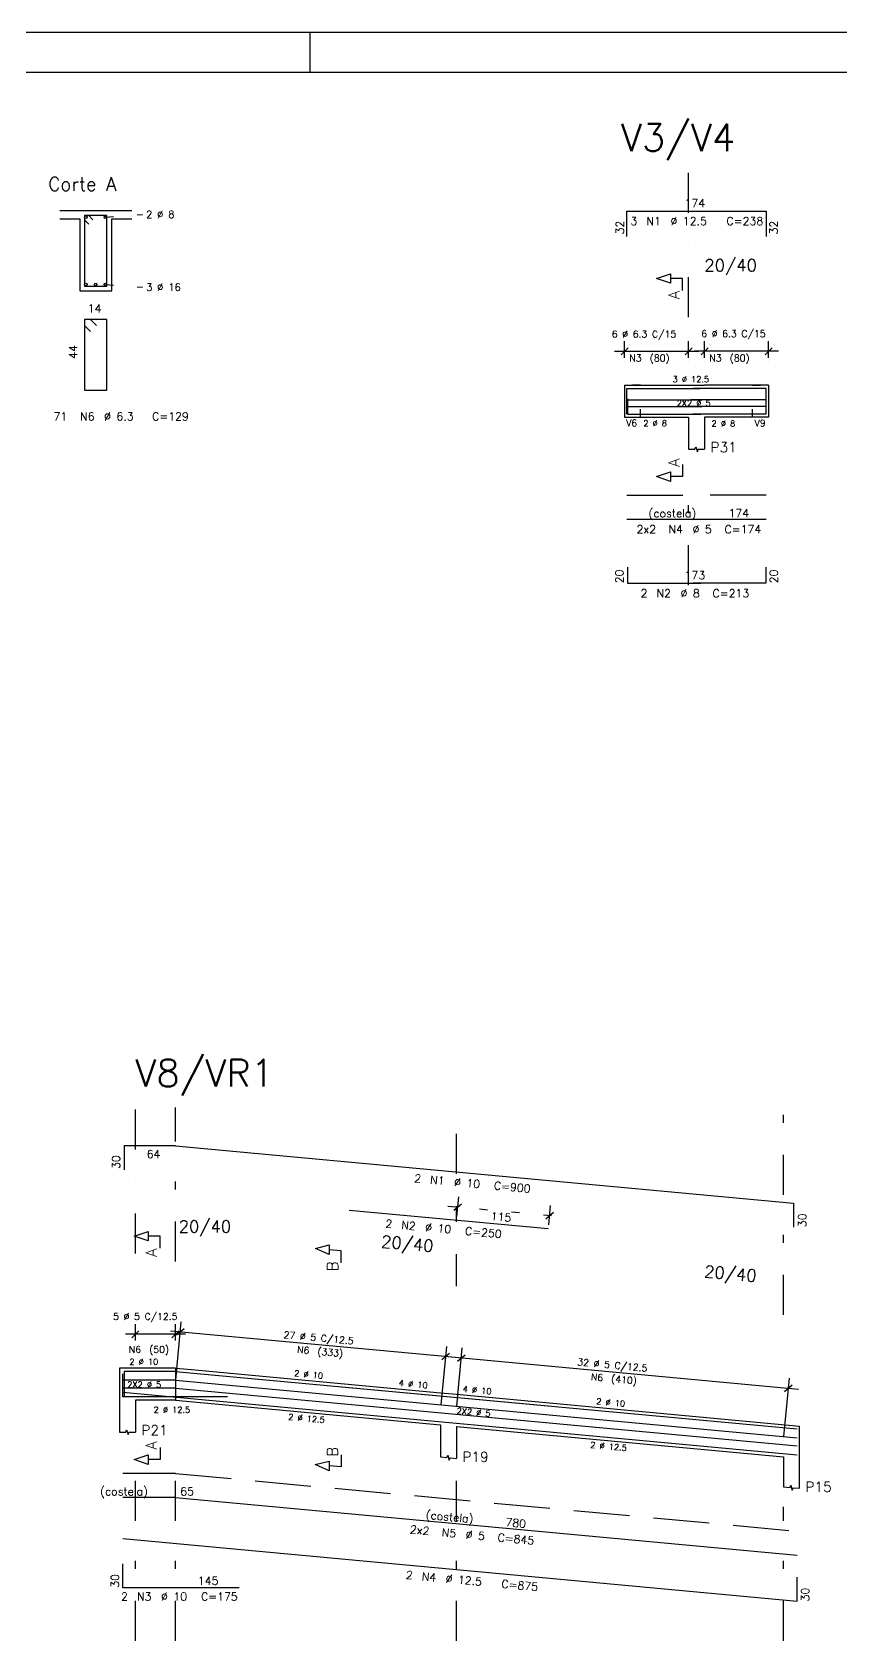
# Model space of a CAD drawing. Extents: x 797 to 1056, y -75 to 15.
# Drawn here: x 881.09 to 891.19, y -53.37 to -33.26 of the extents above; entities that cross this region are included whole.
import ezdxf

# ---------------------------------------------------------------- set-up
doc = ezdxf.new("R2010")
doc.units = 0
doc.header["$MEASUREMENT"] = 0
for name, pattern in [('ESTILO_TQS_0001', [1, 0.7, -0.3]), ('ESTILO_TQS_0002', [0.4, 0.1, -0.3]), ('ESTILO_TQS_0003', [1.5, 0.5, -0.4, 0.1, -0.5])]:
    doc.linetypes.add(name, pattern=pattern)
for name, color, linetype in [('06', 6, 'CONTINUOUS'), ('1', 2, 'CONTINUOUS'), ('13', 13, 'CONTINUOUS'), ('2', 4, 'CONTINUOUS'), ('3', 8, 'CONTINUOUS'), ('4', 1, 'CONTINUOUS'), ('5', 5, 'CONTINUOUS'), ('8', 8, 'CONTINUOUS'), ('CERCADURA', 7, 'CONTINUOUS')]:
    doc.layers.add(name, color=color, linetype=linetype)
doc.styles.get("Standard").update_dxf_attribs({"font": 'ROMANS.SHX'})

msp = doc.modelspace()

# ---------------------------------------------------------------- linework, layer by layer
at = {"layer": '06'}
msp.add_line((844.86, -33.763), (902.56, -33.763), dxfattribs=at)
at = {"layer": '1', "linetype": 'Continuous'}
for p, q in [((882.331, -35.496), (881.431, -35.496)), ((881.431, -35.596), (881.681, -35.596)), ((881.681, -35.596), (881.681, -36.496)), ((882.081, -36.496), (882.081, -35.596)), ((882.081, -35.596), (882.331, -35.596)), ((881.681, -36.496), (882.081, -36.496)), ((888.49, -37.677), (888.49, -38.077)), ((888.49, -37.677), (889.29, -37.677)), ((889.29, -37.677), (889.49, -37.677)), ((890.29, -37.677), (889.49, -37.677)), ((889.49, -37.677), (889.49, -37.677)), ((890.29, -37.677), (890.29, -38.077)), ((888.49, -38.077), (889.29, -38.077)), ((889.29, -38.077), (889.29, -38.477)), ((890.29, -38.077), (889.49, -38.077)), ((889.49, -38.077), (889.49, -38.477)), ((882.877, -49.963), (882.177, -49.963)), ((882.177, -49.963), (882.177, -50.763)), ((882.877, -49.963), (883.078, -49.981)), ((882.877, -49.963), (882.877, -50.364)), ((882.877, -49.963), (882.877, -50.363)), ((883.078, -49.981), (886.19, -50.27)), ((882.877, -50.363), (882.377, -50.363)), ((882.377, -50.363), (882.377, -50.763)), ((882.877, -50.364), (886.19, -50.671)), ((886.19, -50.27), (886.39, -50.288)), ((886.39, -50.288), (890.677, -50.686)), ((890.227, -50.644), (890.227, -50.644)), ((886.19, -50.671), (886.19, -51.071)), ((886.39, -50.69), (890.478, -51.069)), ((886.39, -50.69), (886.39, -51.09)), ((890.477, -51.069), (890.477, -51.446))]:
    msp.add_line(p, q, dxfattribs=at)
for points in [[(889.215, -36.492), (889.215, -36.342), (889.065, -36.342), (889.065, -36.402), (888.89, -36.342), (889.065, -36.282), (889.065, -36.342)], [(889.29, -38.477), (889.37, -38.477), (889.38, -38.447), (889.4, -38.507), (889.41, -38.477), (889.49, -38.477)], [(889.215, -38.669), (889.215, -38.819), (889.065, -38.819), (889.065, -38.879), (888.89, -38.819), (889.065, -38.759), (889.065, -38.819)], [(882.686, -48.463), (882.686, -48.313), (882.536, -48.313), (882.536, -48.373), (882.361, -48.313), (882.536, -48.253), (882.536, -48.313)], [(884.949, -48.646), (884.949, -48.496), (884.8, -48.482), (884.8, -48.542), (884.626, -48.466), (884.8, -48.422), (884.8, -48.482)], [(882.177, -50.763), (882.257, -50.763), (882.267, -50.733), (882.287, -50.793), (882.297, -50.763), (882.377, -50.763)], [(890.677, -51.464), (890.677, -51.083), (890.677, -50.686)], [(882.686, -50.956), (882.686, -51.106), (882.536, -51.106), (882.536, -51.166), (882.361, -51.106), (882.536, -51.046), (882.536, -51.106)], [(884.949, -51.048), (884.949, -51.198), (884.799, -51.184), (884.799, -51.244), (884.625, -51.168), (884.799, -51.124), (884.799, -51.184)], [(886.19, -51.071), (886.27, -51.079), (886.283, -51.05), (886.297, -51.112), (886.31, -51.083), (886.39, -51.09)], [(890.477, -51.446), (890.558, -51.453), (890.57, -51.424), (890.585, -51.486), (890.598, -51.457), (890.678, -51.464)]]:
    msp.add_lwpolyline(points, dxfattribs=at)
at = {"layer": '13', "linetype": 'Continuous'}
for centre in [(881.759, -35.575), (882.002, -35.575), (881.759, -36.418), (881.881, -36.418), (882.002, -36.418)]:
    msp.add_circle(centre, 0.016, dxfattribs=at)
at = {"layer": '2', "linetype": 'Continuous'}
for p, q in [((888.49, -37.332), (888.49, -37.127)), ((889.29, -37.332), (889.29, -37.127)), ((889.49, -37.332), (889.49, -37.127)), ((890.29, -37.332), (890.29, -37.127)), ((888.365, -37.252), (889.415, -37.252)), ((888.446, -37.296), (888.535, -37.208)), ((888.49, -37.382), (888.49, -37.382)), ((889.246, -37.296), (889.335, -37.208)), ((889.29, -37.382), (889.29, -37.382)), ((890.415, -37.252), (889.365, -37.252)), ((889.535, -37.208), (889.446, -37.296)), ((889.49, -37.382), (889.49, -37.382)), ((890.335, -37.208), (890.246, -37.296)), ((890.29, -37.382), (890.29, -37.382)), ((888.52, -38.037), (888.52, -37.717)), ((888.52, -37.717), (889.43, -37.717)), ((890.26, -37.717), (889.35, -37.717)), ((890.26, -38.037), (890.26, -37.717)), ((888.52, -37.858), (889.461, -37.858)), ((888.52, -37.942), (889.461, -37.942)), ((888.525, -37.847), (888.525, -38.037)), ((890.26, -37.858), (889.32, -37.858)), ((890.26, -37.942), (889.32, -37.942)), ((890.255, -37.907), (890.255, -38.037)), ((888.525, -38.037), (889.445, -38.037)), ((890.255, -38.037), (889.345, -38.037)), ((886.395, -48.066), (886.417, -47.823)), ((886.358, -47.987), (886.454, -47.907)), ((887.505, -48.094), (887.601, -48.014)), ((887.542, -48.172), (887.564, -47.929)), ((886.39, -48.116), (886.39, -48.116)), ((887.537, -48.222), (887.537, -48.222)), ((882.377, -49.618), (882.377, -49.413)), ((882.877, -49.618), (882.877, -49.413)), ((882.882, -50.114), (882.95, -49.384)), ((883.002, -49.538), (882.252, -49.538)), ((882.422, -49.494), (882.333, -49.583)), ((882.814, -49.497), (886.379, -49.827)), ((882.922, -49.494), (882.833, -49.583)), ((882.89, -49.548), (882.986, -49.468)), ((882.377, -49.668), (882.377, -49.668)), ((882.877, -49.668), (882.877, -49.668)), ((886.199, -50.421), (886.267, -49.691)), ((886.207, -49.856), (886.303, -49.776)), ((886.326, -49.822), (890.663, -50.224)), ((886.395, -50.439), (886.462, -49.709)), ((886.403, -49.874), (886.499, -49.794)), ((882.222, -50.323), (882.222, -50.033)), ((882.877, -50.003), (882.237, -50.003)), ((882.237, -50.003), (882.237, -50.323)), ((882.877, -50.003), (890.648, -50.723)), ((882.222, -50.264), (890.647, -51.045)), ((882.877, -50.114), (882.227, -50.114)), ((882.877, -50.213), (882.227, -50.213)), ((882.877, -50.163), (882.877, -50.163)), ((882.877, -50.213), (890.648, -50.933)), ((882.877, -50.114), (890.647, -50.835)), ((885.05, -50.204), (887.537, -50.435)), ((890.482, -50.818), (890.55, -50.088)), ((890.49, -50.253), (890.586, -50.173)), ((883.527, -50.323), (882.222, -50.323)), ((886.194, -50.471), (886.194, -50.471)), ((886.39, -50.489), (886.39, -50.489)), ((890.478, -50.868), (890.478, -50.868))]:
    msp.add_line(p, q, dxfattribs=at)
at = {"layer": '2', "linetype": 'ESTILO_TQS_0002'}
msp.add_line((886.281, -47.936), (887.677, -48.065), dxfattribs=at)
at = {"layer": '2', "linetype": 'Continuous'}
msp.add_lwpolyline([(881.847, -35.609), (881.794, -35.556), (881.741, -35.556), (881.741, -36.436), (882.021, -36.436), (882.021, -35.556), (881.741, -35.556), (881.741, -35.609), (881.794, -35.662)], dxfattribs=at)
at = {"layer": '3', "linetype": 'ESTILO_TQS_0003'}
for p, q in [((889.29, -35.523), (889.29, -34.999)), ((889.29, -36.827), (889.29, -35.925)), ((889.29, -40.176), (889.29, -38.727)), ((882.377, -47.228), (882.377, -46.704)), ((882.877, -48.631), (882.877, -46.704)), ((886.39, -47.535), (886.39, -46.704)), ((890.477, -49.294), (890.477, -46.704)), ((882.377, -48.531), (882.377, -47.63)), ((886.39, -48.135), (886.39, -47.937)), ((886.39, -48.938), (886.39, -48.537)), ((882.377, -53.371), (882.377, -51.013)), ((882.877, -53.371), (882.877, -51.032)), ((886.39, -53.371), (886.39, -51.339)), ((890.477, -53.371), (890.477, -51.695))]:
    msp.add_line(p, q, dxfattribs=at)
at = {"layer": '3', "linetype": 'ESTILO_TQS_0002'}
for p, q in [((882.002, -35.575), (882.466, -35.541)), ((882.002, -36.418), (882.466, -36.451)), ((882.877, -49.963), (883.078, -49.981)), ((882.877, -49.963), (882.877, -50.364))]:
    msp.add_line(p, q, dxfattribs=at)
for points in [[(888.49, -37.677), (888.49, -38.077), (888.69, -38.077), (888.69, -37.677), (888.49, -37.677)], [(890.29, -37.677), (890.29, -38.077), (890.09, -38.077), (890.09, -37.677), (890.29, -37.677)]]:
    msp.add_lwpolyline(points, dxfattribs=at)
at = {"layer": '4', "linetype": 'Continuous'}
for p, q in [((888.525, -39.952), (888.525, -40.152)), ((890.255, -39.952), (890.255, -40.152)), ((888.525, -40.152), (889.445, -40.152)), ((890.255, -40.152), (889.345, -40.152)), ((882.877, -47.185), (882.237, -47.185)), ((882.237, -47.185), (882.237, -47.485)), ((882.877, -47.185), (890.603, -47.901)), ((885.05, -47.987), (887.537, -48.217)), ((890.603, -47.901), (890.603, -48.201)), ((882.222, -52.093), (890.649, -52.874)), ((882.222, -52.708), (882.222, -52.408)), ((890.649, -52.874), (890.649, -52.574)), ((883.672, -52.708), (882.222, -52.708))]:
    msp.add_line(p, q, dxfattribs=at)
for points in [[(888.52, -35.819), (888.52, -35.499), (889.35, -35.499), (890.26, -35.499), (890.26, -35.819)], [(881.891, -36.931), (881.816, -36.856), (881.741, -36.856), (881.741, -37.736), (882.021, -37.736), (882.021, -36.856), (881.741, -36.856), (881.741, -36.931), (881.816, -37.006)], [(888.52, -39.352), (889.32, -39.352), (890.26, -39.352)], [(882.877, -51.579), (882.222, -51.579)], [(882.877, -51.579), (890.649, -52.3)]]:
    msp.add_lwpolyline(points, dxfattribs=at)
at = {"layer": '8', "linetype": 'ESTILO_TQS_0001'}
for points in [[(888.52, -39.052), (889.461, -39.052)], [(890.26, -39.052), (889.32, -39.052)], [(882.877, -51.279), (882.222, -51.279)], [(882.877, -51.279), (890.648, -52)]]:
    msp.add_lwpolyline(points, dxfattribs=at)
at = {"layer": 'CERCADURA'}
for p, q in [((843.61, -33.263), (903.06, -33.263)), ((884.56, -33.763), (884.56, -33.263))]:
    msp.add_line(p, q, dxfattribs=at)

# ---------------------------------------------------------------- texts
at = {"layer": '1', "linetype": 'Continuous'}
for s, height, p in [('Corte A', 0.17, (881.286, -35.246)), ('174', 0.1, (889.24, -35.449)), ('3', 0.1, (888.564, -35.674)), ('N1', 0.1, (888.764, -35.674)), ('%%c 12.5', 0.1, (889.064, -35.674)), ('C=238', 0.1, (889.764, -35.674)), ('20/40', 0.15, (889.488, -36.252)), ('3 %%c 12.5', 0.075, (889.09, -37.639)), ('2X2 %%c 5', 0.075, (889.142, -37.936)), (' 71', 0.1, (881.286, -38.116)), ('N6', 0.1, (881.686, -38.116)), ('%%c 6.3', 0.1, (881.986, -38.116)), ('C=129', 0.1, (882.586, -38.116)), ('2 %%c 8', 0.075, (888.725, -38.189)), ('2 %%c 8', 0.075, (889.577, -38.192)), ('P31', 0.125, (889.565, -38.514)), ('(costela)', 0.1, (888.79, -39.327)), ('174', 0.1, (889.79, -39.327)), ('2x2', 0.1, (888.64, -39.527)), ('N4', 0.1, (889.04, -39.527)), ('%%c 5', 0.1, (889.34, -39.527)), ('C=174', 0.1, (889.74, -39.527)), ('173', 0.1, (889.24, -40.102)), ('2', 0.1, (888.69, -40.327)), ('N2', 0.1, (888.89, -40.327)), ('%%c 8', 0.1, (889.19, -40.327)), ('C=213', 0.1, (889.59, -40.327)), ('64', 0.1, (882.518, -47.337)), ('20/40', 0.15, (882.918, -48.266)), ('2 %%c 10', 0.075, (882.303, -49.92)), ('2X2 %%c 5', 0.075, (882.275, -50.205)), ('2 %%c 12.5', 0.075, (882.605, -50.521)), ('P21', 0.125, (882.452, -50.801)), ('P19', 0.125, (886.465, -51.134)), ('(costela)', 0.1, (881.937, -51.553)), ('65', 0.1, (882.937, -51.553)), ('P15', 0.125, (890.752, -51.509)), ('145', 0.1, (883.158, -52.669)), ('2', 0.1, (882.197, -52.868)), ('N3', 0.1, (882.397, -52.868)), ('%%c 10', 0.1, (882.697, -52.868)), ('C=175', 0.1, (883.197, -52.868))]:
    msp.add_text(s, height=height, dxfattribs=at).set_placement(p)
for s, height, rotation, p in [('32', 0.1, 90, (888.481, -35.791)), ('32', 0.1, 90, (890.403, -35.791)), ('A', 0.136, 90, (889.175, -36.601)), ('A', 0.136, 90, (889.175, -38.697)), ('20', 0.1, 90, (888.475, -40.152)), ('20', 0.1, 90, (890.405, -40.152)), ('30', 0.1, 90, (882.185, -47.473)), ('2', 0.1, 354.7028, (885.858, -47.637)), ('N1', 0.1, 354.7028, (886.057, -47.655)), ('%%c 10', 0.1, 354.7028, (886.356, -47.683)), ('C=900', 0.1, 354.703, (886.854, -47.729)), ('30', 0.1, 90, (890.761, -48.2)), ('2', 0.1, 354.7028, (885.497, -48.203)), ('N2', 0.1, 354.7028, (885.696, -48.221)), ('%%c 10', 0.1, 354.7028, (885.995, -48.249)), ('C=250', 0.1, 354.7028, (886.493, -48.295)), ('20/40', 0.15, 354.7028, (885.443, -48.451)), ('A', 0.136, 90, (882.645, -48.572)), ('B', 0.136, 90, (884.909, -48.751)), ('20/40', 0.15, 354.7028, (889.48, -48.825)), ('2 %%c 10', 0.075, 354.7028, (884.36, -50.063)), ('4 %%c 10', 0.075, 354.7028, (885.667, -50.184)), ('4 %%c 10', 0.075, 354.7028, (886.465, -50.258)), ('2X2 %%c 5', 0.075, 354.7028, (886.389, -50.531)), ('2 %%c 10', 0.075, 354.7028, (888.135, -50.413)), ('2 %%c 12.5', 0.075, 354.7028, (884.285, -50.607)), ('A', 0.136, 90, (882.645, -50.983)), ('B', 0.136, 90, (884.908, -51.071)), ('2 %%c 12.5', 0.075, 354.7028, (888.06, -50.957)), ('(costela)', 0.1, 354.7028, (886.003, -51.844)), ('780', 0.1, 354.703, (886.998, -51.936)), ('2x2', 0.1, 354.7028, (885.804, -52.026)), ('N5', 0.1, 354.7028, (886.202, -52.063)), ('%%c 5', 0.1, 354.7028, (886.501, -52.09)), ('C=845', 0.1, 354.703, (886.899, -52.127)), ('30', 0.1, 90, (882.172, -52.708)), ('2', 0.1, 354.7028, (885.754, -52.595)), ('N4', 0.1, 354.703, (885.953, -52.614)), ('%%c 12.5', 0.1, 354.7028, (886.251, -52.641)), ('C=875', 0.1, 354.703, (886.948, -52.706)), ('30', 0.1, 90, (890.797, -52.879))]:
    msp.add_text(s, height=height, rotation=rotation, dxfattribs=at).set_placement(p)
at = {"layer": '2', "linetype": 'Continuous'}
for s, height, p in [('2 %%c 8', 0.09, (882.511, -35.586)), ('3 %%c 16', 0.09, (882.511, -36.496)), ('14', 0.1, (881.781, -36.766)), ('6 %%c 6.3 C/15', 0.085, (888.33, -37.08)), ('6 %%c 6.3 C/15', 0.085, (889.448, -37.074)), ('N3', 0.085, (888.55, -37.379)), ('(80)', 0.085, (888.805, -37.379)), ('N3', 0.085, (889.55, -37.379)), ('(80)', 0.085, (889.805, -37.379)), ('V6', 0.085, (888.509, -38.19)), ('V9', 0.085, (890.115, -38.192)), ('5 %%c 5 C/12.5', 0.085, (882.098, -49.359)), ('N6', 0.085, (882.295, -49.772)), ('(50)', 0.085, (882.55, -49.772))]:
    msp.add_text(s, height=height, dxfattribs=at).set_placement(p)
for s, height, rotation, p in [('44', 0.1, 90, (881.651, -37.346)), ('115', 0.1, 354.7028, (886.814, -48.11)), ('27 %%c 5 C/12.5', 0.085, 354.703, (884.226, -49.585)), ('N6', 0.085, 354.703, (884.395, -49.771)), ('(333)', 0.085, 354.703, (884.649, -49.794)), ('32 %%c 5 C/12.5', 0.085, 354.703, (887.897, -49.926)), ('N6', 0.085, 354.703, (888.066, -50.111)), ('(410)', 0.085, 354.703, (888.32, -50.135))]:
    msp.add_text(s, height=height, rotation=rotation, dxfattribs=at).set_placement(p)
at = {"layer": '5', "linetype": 'Continuous'}
for s, p in [('V3/V4', (888.445, -34.749)), ('V8/VR1', (882.377, -46.443))]:
    msp.add_text(s, height=0.34, dxfattribs=at).set_placement(p)

doc.saveas('drawing.dxf')
